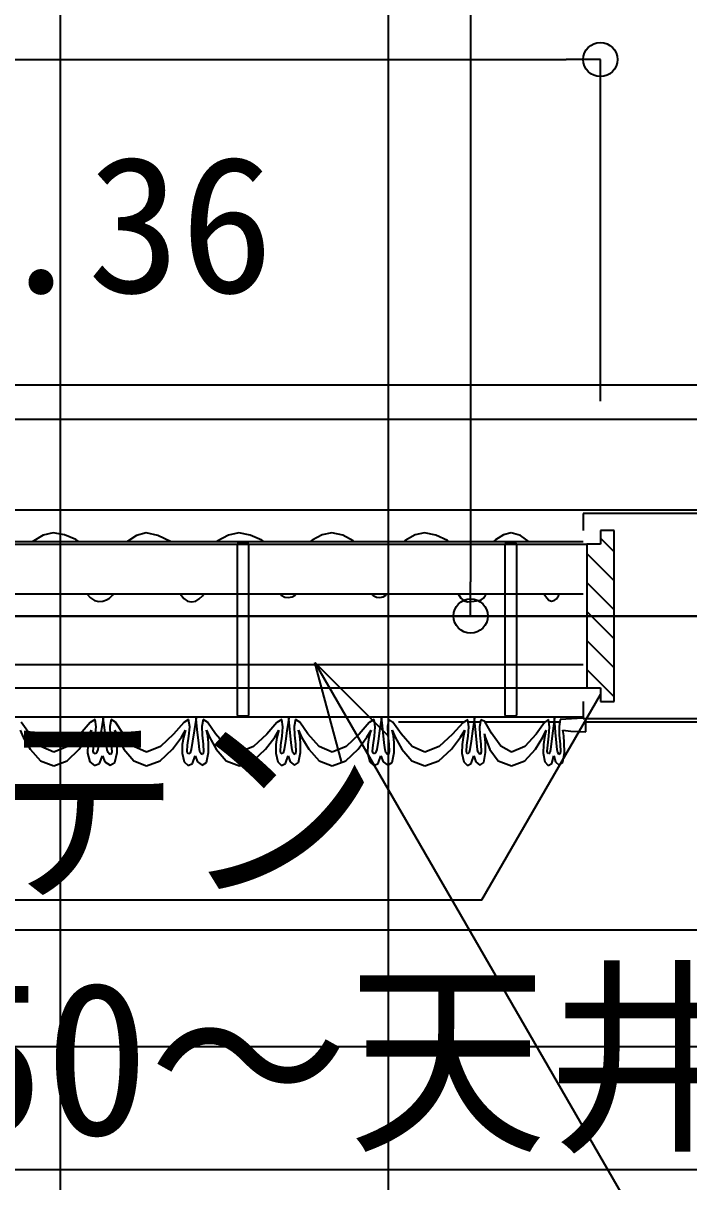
# Model space of a CAD drawing. Header units: metres. Extents: x 10861 to 26950, y 7268 to 22750.
# Drawn here: x 18388 to 18874, y 15141 to 15989 of the extents above; entities that cross this region are included whole.
import ezdxf

# ---------------------------------------------------------------- set-up
doc = ezdxf.new("R2010")
doc.units = ezdxf.units.M

msp = doc.modelspace()

# ---------------------------------------------------------------- linework, layer by layer
at = {"layer": 'GLID'}
for p, q in [((18414.73, 9325.01), (18414.73, 22205.01)), ((18654.73, 9325.01), (18654.73, 22205.01)), ((13514.73, 15698.97), (24358.08, 15698.97)), ((13514.73, 15555), (24358.08, 15555)), ((13953.36, 15325.54), (24358.08, 15325.54)), ((13801.7, 15240.08), (24358.08, 15240.08))]:
    msp.add_line(p, q, dxfattribs=at)
at = {"layer": 'WALL_NORMAL_1F'}
for p, q in [((19218.15, 15630), (18797.21, 15630)), ((18797.21, 15630), (18797.21, 15617.52)), ((18819.71, 15502.51), (18819.71, 15607.51)), ((18797.21, 15492.5), (18797.21, 15480)), ((18797.21, 15480), (19218.15, 15480))]:
    msp.add_line(p, q, dxfattribs=at)
at = {"layer": 'カタログ部品(室内装飾)_1F'}
for p, q in [((18402.12, 15614.06), (18394.01, 15609.35)), ((18409.58, 15615.98), (18402.12, 15614.06)), ((18417.79, 15614.4), (18409.58, 15615.98)), ((18426.04, 15610.88), (18417.79, 15614.4)), ((18470.44, 15614.03), (18463.29, 15609.35)), ((18477.47, 15615.98), (18470.44, 15614.03)), ((18486.12, 15614.02), (18477.47, 15615.98)), ((18495.84, 15609.35), (18486.12, 15614.02)), ((18537.79, 15614.15), (18529.41, 15609.71)), ((18545.37, 15615.98), (18537.79, 15614.15)), ((18553.68, 15614.22), (18545.37, 15615.98)), ((18562.19, 15610.39), (18553.68, 15614.22)), ((18606.16, 15614.4), (18598.85, 15610.57)), ((18613.26, 15615.98), (18606.16, 15614.4)), ((18621.22, 15614.09), (18613.26, 15615.98)), ((18628.93, 15609.97), (18621.22, 15614.09)), ((18674.15, 15614.33), (18667.05, 15610.3)), ((18681.15, 15615.98), (18674.15, 15614.33)), ((18689.42, 15614.18), (18681.15, 15615.98)), ((18697.82, 15610.18), (18689.42, 15614.18)), ((18738.76, 15614.48), (18732.96, 15610.82)), ((18744.51, 15615.98), (18738.76, 15614.48)), ((18751.21, 15613.82), (18744.51, 15615.98)), ((18797.21, 15609.35), (17901.45, 15609.35)), ((18428.47, 15609.35), (18426.04, 15610.88)), ((18529.41, 15609.71), (18528.91, 15609.35)), ((18544.01, 15607.47), (18543.97, 15607.15)), ((18543.97, 15607.15), (18543.97, 15482.96)), ((18544.1, 15607.74), (18544.01, 15607.47)), ((18544.24, 15607.92), (18544.1, 15607.74)), ((18544.4, 15607.98), (18544.24, 15607.92)), ((18552.25, 15607.98), (18544.4, 15607.98)), ((18552.41, 15607.92), (18552.25, 15607.98)), ((18552.55, 15607.74), (18552.41, 15607.92)), ((18552.64, 15607.47), (18552.55, 15607.74)), ((18552.68, 15607.15), (18552.64, 15607.47)), ((18552.68, 15482.98), (18552.68, 15607.15)), ((18563.88, 15609.35), (18562.19, 15610.39)), ((18598.85, 15610.57), (18597.17, 15609.35)), ((18629.74, 15609.35), (18628.93, 15609.97)), ((18667.05, 15610.3), (18665.88, 15609.35)), ((18699.04, 15609.35), (18697.82, 15610.18)), ((18732.96, 15610.82), (18731.31, 15609.35)), ((18739.85, 15607.47), (18739.81, 15607.15)), ((18739.81, 15607.15), (18739.81, 15482.96)), ((18739.94, 15607.74), (18739.85, 15607.47)), ((18740.08, 15607.92), (18739.94, 15607.74)), ((18740.24, 15607.98), (18740.08, 15607.92)), ((18748.1, 15607.98), (18740.24, 15607.98)), ((18748.25, 15607.92), (18748.1, 15607.98)), ((18748.39, 15607.74), (18748.25, 15607.92)), ((18748.48, 15607.47), (18748.39, 15607.74)), ((18748.52, 15607.15), (18748.48, 15607.47)), ((18748.52, 15482.96), (18748.52, 15607.15)), ((18757.64, 15609.35), (18751.21, 15613.82)), ((17901.45, 15571.35), (18797.21, 15571.35)), ((18434.11, 15571.35), (18436.85, 15568.27)), ((18436.85, 15568.27), (18439.74, 15566.39)), ((18439.74, 15566.39), (18442.73, 15565.67)), ((18442.73, 15565.67), (18445.9, 15565.98)), ((18445.9, 15565.98), (18448.37, 15566.8)), ((18448.37, 15566.8), (18450.65, 15568.18)), ((18450.65, 15568.18), (18452.81, 15570.26)), ((18452.81, 15570.26), (18453.6, 15571.35)), ((18502.43, 15571.35), (18505.02, 15567.95)), ((18505.02, 15567.95), (18507.79, 15565.96)), ((18507.79, 15565.96), (18510.7, 15565.35)), ((18510.7, 15565.35), (18513.79, 15565.98)), ((18513.79, 15565.98), (18516.38, 15567.49)), ((18516.38, 15567.49), (18518.66, 15569.88)), ((18518.66, 15569.88), (18519.65, 15571.35)), ((18575, 15571.35), (18576.14, 15570.25)), ((18576.14, 15570.25), (18578.8, 15568.8)), ((18578.8, 15568.8), (18581.68, 15568.48)), ((18581.68, 15568.48), (18584.19, 15569.03)), ((18584.19, 15569.03), (18586.49, 15570.31)), ((18586.49, 15570.31), (18587.52, 15571.35)), ((18641.95, 15571.35), (18643.5, 15569.93)), ((18643.5, 15569.93), (18645.87, 15568.75)), ((18645.87, 15568.75), (18648.44, 15568.48)), ((18648.44, 15568.48), (18650.73, 15568.98)), ((18650.73, 15568.98), (18652.83, 15570.19)), ((18652.83, 15570.19), (18654.05, 15571.35)), ((18705.74, 15571.35), (18707.59, 15567.99)), ((18707.59, 15567.99), (18710.05, 15566.02)), ((18710.05, 15566.02), (18712.49, 15565.42)), ((18712.49, 15565.42), (18714.94, 15565.6)), ((18714.94, 15565.6), (18717.47, 15565.98)), ((18717.47, 15565.98), (18720.89, 15566.25)), ((18720.89, 15566.25), (18722.56, 15566.83)), ((18722.56, 15566.83), (18724.24, 15568.19)), ((18724.24, 15568.19), (18725.61, 15570.21)), ((18725.61, 15570.21), (18726.13, 15571.35)), ((18768.4, 15571.35), (18770.46, 15568.3)), ((18770.46, 15568.3), (18772.13, 15566.62)), ((18772.13, 15566.62), (18774.04, 15565.98)), ((18774.04, 15565.98), (18775.95, 15566.41)), ((18775.95, 15566.41), (18777.64, 15567.68)), ((18777.64, 15567.68), (18779.18, 15569.78)), ((18779.18, 15569.78), (18779.94, 15571.35)), ((18797.21, 15519.35), (17901.45, 15519.35)), ((17901.45, 15481.35), (18797.21, 15481.35)), ((18440.07, 15479.26), (18436.44, 15477.05)), ((18440.93, 15474.05), (18440.07, 15479.26)), ((18446.13, 15480.35), (18444.47, 15470.9)), ((18446.55, 15476.81), (18446.13, 15480.35)), ((18451.96, 15479.19), (18450.87, 15474.11)), ((18455.03, 15477.28), (18451.96, 15479.19)), ((18508.57, 15479.26), (18504.93, 15477.05)), ((18509.34, 15474.05), (18508.57, 15479.26)), ((18513.97, 15480.35), (18512.49, 15470.9)), ((18514.34, 15476.81), (18513.97, 15480.35)), ((18519.16, 15479.19), (18518.19, 15474.11)), ((18522.24, 15477.28), (18519.16, 15479.19)), ((18543.97, 15482.96), (18544.01, 15482.59)), ((18544.01, 15482.59), (18544.1, 15482.27)), ((18544.1, 15482.27), (18544.23, 15482.06)), ((18544.23, 15482.06), (18544.4, 15481.98)), ((18544.4, 15481.98), (18552.26, 15481.98)), ((18552.26, 15481.98), (18552.42, 15482.06)), ((18552.42, 15482.06), (18552.55, 15482.27)), ((18552.55, 15482.27), (18552.64, 15482.58)), ((18552.64, 15482.58), (18552.68, 15482.98)), ((18576.78, 15479.26), (18573.13, 15477.05)), ((18577.49, 15474.05), (18576.78, 15479.26)), ((18581.83, 15480.35), (18581.37, 15477.2)), ((18582.18, 15476.81), (18581.83, 15480.35)), ((18586.7, 15479.19), (18585.79, 15474.11)), ((18589.78, 15477.28), (18586.7, 15479.19)), ((18644.31, 15479.26), (18640.68, 15477.05)), ((18645.08, 15474.05), (18644.31, 15479.26)), ((18649.73, 15480.35), (18648.25, 15470.9)), ((18650.11, 15476.81), (18649.73, 15480.35)), ((18654.95, 15479.19), (18653.97, 15474.11)), ((18658.03, 15477.28), (18654.95, 15479.19)), ((18712.74, 15479.14), (18709.09, 15476.94)), ((18713.42, 15473.97), (18712.74, 15479.14)), ((18717.57, 15480.22), (18716.24, 15470.85)), ((18717.9, 15476.71), (18717.57, 15480.22)), ((18722.22, 15479.08), (18721.35, 15474.03)), ((18725.11, 15477.76), (18722.22, 15479.08)), ((18739.81, 15482.96), (18739.85, 15482.58)), ((18739.85, 15482.58), (18739.94, 15482.27)), ((18739.94, 15482.27), (18740.07, 15482.06)), ((18740.07, 15482.06), (18740.25, 15481.98)), ((18740.25, 15481.98), (18748.08, 15481.98)), ((18748.08, 15481.98), (18748.25, 15482.06)), ((18748.25, 15482.06), (18748.39, 15482.27)), ((18748.39, 15482.27), (18748.48, 15482.58)), ((18748.48, 15482.58), (18748.52, 15482.96)), ((18771.82, 15479.26), (18768.92, 15477.05)), ((18772.43, 15474.05), (18771.82, 15479.26)), ((18776.12, 15480.35), (18774.94, 15470.9)), ((18776.42, 15476.81), (18776.12, 15480.35)), ((18780.26, 15479.19), (18779.48, 15474.11)), ((18792.63, 15480.01), (18780.26, 15479.19)), ((18797.21, 15480.25), (18792.63, 15480.01)), ((18799.1, 15470.35), (18799.1, 15480)), ((18385.28, 15471.47), (18387.54, 15466.47)), ((18392.15, 15468.88), (18386.11, 15477.28)), ((18436.44, 15477.05), (18429.28, 15468.66)), ((18434.62, 15466.45), (18437.48, 15471.45)), ((18436.84, 15469.84), (18435.74, 15466.22)), ((18437.48, 15471.45), (18436.84, 15469.84)), ((18440.3, 15467.23), (18440.93, 15474.05)), ((18444.47, 15470.9), (18443.17, 15463.58)), ((18447.39, 15469.84), (18446.55, 15476.81)), ((18448.32, 15462.31), (18447.39, 15469.84)), ((18450.87, 15474.11), (18451.14, 15467.82)), ((18455.04, 15470.28), (18454.62, 15471.51)), ((18454.62, 15471.51), (18456.62, 15466.45)), ((18460.69, 15468.88), (18455.03, 15477.28)), ((18455.7, 15467.33), (18455.04, 15470.28)), ((18504.93, 15477.05), (18497.55, 15468.66)), ((18503.23, 15466.46), (18506.26, 15471.45)), ((18505.68, 15469.83), (18504.71, 15466.21)), ((18506.26, 15471.45), (18505.68, 15469.83)), ((18508.77, 15467.23), (18509.34, 15474.05)), ((18512.49, 15470.9), (18511.33, 15463.58)), ((18515.09, 15469.84), (18514.34, 15476.81)), ((18515.91, 15462.31), (18515.09, 15469.84)), ((18518.19, 15474.11), (18518.42, 15467.82)), ((18521.9, 15470.27), (18521.52, 15471.51)), ((18521.52, 15471.51), (18523.71, 15466.46)), ((18522.49, 15467.32), (18521.9, 15470.27)), ((18528.15, 15468.88), (18522.24, 15477.28)), ((18573.13, 15477.05), (18565.64, 15468.66)), ((18571.5, 15466.47), (18574.61, 15471.45)), ((18574.07, 15469.82), (18573.16, 15466.21)), ((18574.61, 15471.45), (18574.07, 15469.82)), ((18576.97, 15467.23), (18577.49, 15474.05)), ((18580.45, 15470.9), (18579.36, 15463.58)), ((18581.37, 15477.2), (18580.45, 15470.9)), ((18582.88, 15469.84), (18582.18, 15476.81)), ((18583.66, 15462.31), (18582.88, 15469.84)), ((18585.79, 15474.11), (18586.01, 15467.82)), ((18588.91, 15471.51), (18591.2, 15466.47)), ((18589.27, 15470.26), (18588.91, 15471.51)), ((18589.82, 15467.31), (18589.27, 15470.26)), ((18595.82, 15468.88), (18589.78, 15477.28)), ((18640.68, 15477.05), (18633.31, 15468.66)), ((18638.97, 15466.46), (18641.99, 15471.45)), ((18641.42, 15469.83), (18640.44, 15466.21)), ((18641.99, 15471.45), (18641.42, 15469.83)), ((18644.52, 15467.23), (18645.08, 15474.05)), ((18648.25, 15470.9), (18647.09, 15463.58)), ((18650.86, 15469.84), (18650.11, 15476.81)), ((18651.69, 15462.31), (18650.86, 15469.84)), ((18653.97, 15474.11), (18654.21, 15467.82)), ((18657.7, 15470.27), (18657.32, 15471.51)), ((18657.32, 15471.51), (18659.51, 15466.46)), ((18658.3, 15467.32), (18657.7, 15470.27)), ((18663.94, 15468.88), (18658.03, 15477.28)), ((18709.09, 15476.94), (18701.53, 15468.59)), ((18707.51, 15466.42), (18710.67, 15471.39)), ((18710.67, 15471.39), (18710.15, 15469.77)), ((18712.92, 15467.2), (18713.42, 15473.97)), ((18716.24, 15470.85), (18715.21, 15463.57)), ((18718.57, 15469.79), (18717.9, 15476.71)), ((18719.31, 15462.31), (18718.57, 15469.79)), ((18721.35, 15474.03), (18721.56, 15467.79)), ((18730.11, 15469.34), (18725.11, 15477.76)), ((18768.92, 15477.05), (18762.82, 15468.66)), ((18767.57, 15466.43), (18769.98, 15471.45)), ((18769.52, 15469.81), (18768.74, 15466.2)), ((18769.98, 15471.45), (18769.52, 15469.81)), ((18771.98, 15467.23), (18772.43, 15474.05)), ((18774.94, 15470.9), (18774.02, 15463.58)), ((18777.01, 15469.84), (18776.42, 15476.81)), ((18777.67, 15462.31), (18777.01, 15469.84)), ((18779.48, 15474.11), (18779.67, 15467.82)), ((18782.45, 15470.25), (18782.14, 15471.51)), ((18782.14, 15471.51), (18784.1, 15471.29)), ((18782.92, 15467.3), (18782.45, 15470.25)), ((18784.1, 15471.29), (18788.15, 15470.89)), ((18788.15, 15470.89), (18793.44, 15470.52)), ((18793.44, 15470.52), (18799.1, 15470.35)), ((18387.54, 15466.47), (18392.69, 15457.58)), ((18400.33, 15459.68), (18392.15, 15468.88)), ((18429.28, 15468.66), (18419.96, 15459.6)), ((18428.41, 15457.58), (18434.62, 15466.45)), ((18435.74, 15466.22), (18434.81, 15461.01)), ((18439.22, 15460.63), (18440.3, 15467.23)), ((18443.17, 15463.58), (18442.06, 15457.36)), ((18449.02, 15457.06), (18448.32, 15462.31)), ((18451.14, 15467.82), (18451.89, 15461.33)), ((18451.89, 15461.33), (18452.26, 15455.63)), ((18456.27, 15462.36), (18455.7, 15467.33)), ((18456.4, 15455.08), (18456.27, 15462.36)), ((18456.62, 15466.45), (18461.27, 15457.57)), ((18468.43, 15459.68), (18460.69, 15468.88)), ((18497.55, 15468.66), (18487.97, 15459.6)), ((18496.72, 15457.59), (18503.23, 15466.46)), ((18504.71, 15466.21), (18503.88, 15461)), ((18507.81, 15460.63), (18508.77, 15467.23)), ((18511.33, 15463.58), (18510.34, 15457.36)), ((18516.53, 15457.08), (18515.91, 15462.31)), ((18518.42, 15467.82), (18519.09, 15461.33)), ((18519.09, 15461.33), (18519.42, 15455.63)), ((18522.99, 15462.36), (18522.49, 15467.32)), ((18523.11, 15455.08), (18522.99, 15462.36)), ((18523.71, 15466.46), (18528.7, 15457.58)), ((18536.18, 15459.68), (18528.15, 15468.88)), ((18565.64, 15468.66), (18555.93, 15459.6)), ((18564.83, 15457.6), (18571.5, 15466.47)), ((18573.16, 15466.21), (18572.38, 15461)), ((18576.07, 15460.63), (18576.97, 15467.23)), ((18579.36, 15463.58), (18578.44, 15457.36)), ((18584.24, 15457.06), (18583.66, 15462.31)), ((18586.01, 15467.82), (18586.64, 15461.33)), ((18586.64, 15461.33), (18586.94, 15455.63)), ((18590.29, 15462.35), (18589.82, 15467.31)), ((18590.4, 15455.08), (18590.29, 15462.35)), ((18591.2, 15466.47), (18596.36, 15457.58)), ((18604, 15459.68), (18595.82, 15468.88)), ((18633.31, 15468.66), (18623.75, 15459.6)), ((18632.48, 15457.59), (18638.97, 15466.46)), ((18640.44, 15466.21), (18639.6, 15461)), ((18643.55, 15460.63), (18644.52, 15467.23)), ((18647.09, 15463.58), (18646.09, 15457.36)), ((18652.32, 15457.06), (18651.69, 15462.31)), ((18654.21, 15467.82), (18654.88, 15461.33)), ((18654.88, 15461.33), (18655.21, 15455.63)), ((18658.8, 15462.36), (18658.3, 15467.32)), ((18658.92, 15455.08), (18658.8, 15462.36)), ((18659.51, 15466.46), (18664.49, 15457.58)), ((18671.97, 15459.68), (18663.94, 15468.88)), ((18701.53, 15468.59), (18691.75, 15459.57)), ((18700.74, 15457.57), (18707.51, 15466.42)), ((18709.28, 15466.18), (18708.54, 15461.02)), ((18710.15, 15469.77), (18709.28, 15466.18)), ((18712.06, 15460.65), (18712.92, 15467.2)), ((18715.21, 15463.57), (18714.32, 15457.4)), ((18719.87, 15457.1), (18719.31, 15462.31)), ((18721.56, 15467.79), (18722.16, 15461.34)), ((18722.16, 15461.34), (18722.45, 15455.68)), ((18725.21, 15467.28), (18724.93, 15468.81)), ((18724.93, 15468.81), (18725.49, 15466.32)), ((18725.65, 15462.36), (18725.21, 15467.28)), ((18725.49, 15466.32), (18728.79, 15457.47)), ((18725.76, 15455.13), (18725.65, 15462.36)), ((18736.81, 15459.86), (18730.11, 15469.34)), ((18762.82, 15468.66), (18754.47, 15459.6)), ((18762.19, 15457.56), (18767.57, 15466.43)), ((18768.74, 15466.2), (18768.08, 15461)), ((18771.22, 15460.63), (18771.98, 15467.23)), ((18774.02, 15463.58), (18773.23, 15457.36)), ((18778.17, 15457.06), (18777.67, 15462.31)), ((18779.67, 15467.82), (18780.2, 15461.33)), ((18780.2, 15461.33), (18780.46, 15455.63)), ((18783.31, 15462.35), (18782.92, 15467.3)), ((18783.4, 15455.08), (18783.31, 15462.35)), ((18392.69, 15457.58), (18400.28, 15449.12)), ((18409.86, 15455.35), (18400.33, 15459.68)), ((18419.96, 15459.6), (18409.86, 15455.35)), ((18419.83, 15449.12), (18428.41, 15457.58)), ((18434.81, 15461.01), (18434.65, 15454.59)), ((18434.65, 15454.59), (18436.39, 15448.28)), ((18438.75, 15456.11), (18439.22, 15460.63)), ((18439.22, 15454.69), (18438.75, 15456.11)), ((18440.17, 15454.22), (18439.22, 15454.69)), ((18441.24, 15455.01), (18440.17, 15454.22)), ((18442.06, 15457.36), (18441.24, 15455.01)), ((18449.67, 15455.24), (18449.02, 15457.06)), ((18450.74, 15453.93), (18449.67, 15455.24)), ((18451.77, 15453.82), (18450.74, 15453.93)), ((18452.26, 15455.63), (18451.77, 15453.82)), ((18454.68, 15447.75), (18456.4, 15455.08)), ((18461.27, 15457.57), (18468.38, 15449.12)), ((18477.75, 15455.35), (18468.43, 15459.68)), ((18487.97, 15459.6), (18477.75, 15455.35)), ((18487.85, 15449.13), (18496.72, 15457.59)), ((18503.88, 15461), (18503.74, 15454.59)), ((18503.74, 15454.59), (18505.29, 15448.28)), ((18507.39, 15456.11), (18507.81, 15460.63)), ((18507.81, 15454.69), (18507.39, 15456.11)), ((18508.66, 15454.22), (18507.81, 15454.69)), ((18509.61, 15455.01), (18508.66, 15454.22)), ((18510.34, 15457.36), (18509.61, 15455.01)), ((18517.11, 15455.24), (18516.53, 15457.08)), ((18518.07, 15453.93), (18517.11, 15455.24)), ((18518.98, 15453.82), (18518.07, 15453.93)), ((18519.42, 15455.63), (18518.98, 15453.82)), ((18521.58, 15447.75), (18523.11, 15455.08)), ((18528.7, 15457.58), (18536.13, 15449.12)), ((18545.64, 15455.35), (18536.18, 15459.68)), ((18555.93, 15459.6), (18545.64, 15455.35)), ((18555.81, 15449.13), (18564.83, 15457.6)), ((18572.38, 15461), (18572.25, 15454.59)), ((18572.25, 15454.59), (18573.7, 15448.28)), ((18575.67, 15456.11), (18576.07, 15460.63)), ((18576.07, 15454.69), (18575.67, 15456.11)), ((18576.86, 15454.22), (18576.07, 15454.69)), ((18577.75, 15455.01), (18576.86, 15454.22)), ((18578.44, 15457.36), (18577.75, 15455.01)), ((18584.78, 15455.24), (18584.24, 15457.06)), ((18585.68, 15453.93), (18584.78, 15455.24)), ((18586.53, 15453.82), (18585.68, 15453.93)), ((18586.94, 15455.63), (18586.53, 15453.82)), ((18588.97, 15447.75), (18590.4, 15455.08)), ((18596.36, 15457.58), (18603.95, 15449.12)), ((18613.53, 15455.35), (18604, 15459.68)), ((18623.75, 15459.6), (18613.53, 15455.35)), ((18623.63, 15449.13), (18632.48, 15457.59)), ((18639.6, 15461), (18639.47, 15454.59)), ((18639.47, 15454.59), (18641.02, 15448.28)), ((18643.13, 15456.11), (18643.55, 15460.63)), ((18643.55, 15454.69), (18643.13, 15456.11)), ((18644.4, 15454.22), (18643.55, 15454.69)), ((18645.35, 15455.01), (18644.4, 15454.22)), ((18646.09, 15457.36), (18645.35, 15455.01)), ((18652.9, 15455.24), (18652.32, 15457.06)), ((18653.86, 15453.93), (18652.9, 15455.24)), ((18654.77, 15453.82), (18653.86, 15453.93)), ((18655.21, 15455.63), (18654.77, 15453.82)), ((18657.38, 15447.75), (18658.92, 15455.08)), ((18664.49, 15457.58), (18671.92, 15449.12)), ((18681.43, 15455.35), (18671.97, 15459.68)), ((18691.75, 15459.57), (18681.43, 15455.35)), ((18691.63, 15449.12), (18700.74, 15457.57)), ((18708.54, 15461.02), (18708.42, 15454.65)), ((18708.42, 15454.65), (18709.8, 15448.39)), ((18711.68, 15456.16), (18712.06, 15460.65)), ((18712.06, 15454.74), (18711.68, 15456.16)), ((18712.82, 15454.28), (18712.06, 15454.74)), ((18713.66, 15455.07), (18712.82, 15454.28)), ((18714.32, 15457.4), (18713.66, 15455.07)), ((18720.39, 15455.3), (18719.87, 15457.1)), ((18721.25, 15453.99), (18720.39, 15455.3)), ((18722.06, 15453.88), (18721.25, 15453.99)), ((18722.45, 15455.68), (18722.06, 15453.88)), ((18724.39, 15447.85), (18725.76, 15455.13)), ((18728.79, 15457.47), (18734.97, 15449.08)), ((18744.79, 15455.35), (18736.81, 15459.86)), ((18754.47, 15459.6), (18744.79, 15455.35)), ((18754.41, 15449.12), (18762.19, 15457.56)), ((18768.08, 15461), (18767.98, 15454.59)), ((18767.98, 15454.59), (18769.21, 15448.28)), ((18770.88, 15456.11), (18771.22, 15460.63)), ((18771.22, 15454.69), (18770.88, 15456.11)), ((18771.89, 15454.22), (18771.22, 15454.69)), ((18772.65, 15455.01), (18771.89, 15454.22)), ((18773.23, 15457.36), (18772.65, 15455.01)), ((18778.63, 15455.24), (18778.17, 15457.06)), ((18779.39, 15453.93), (18778.63, 15455.24)), ((18780.11, 15453.82), (18779.39, 15453.93)), ((18780.46, 15455.63), (18780.11, 15453.82)), ((18782.18, 15447.75), (18783.4, 15455.08)), ((18400.28, 15449.12), (18409.86, 15445.35)), ((18409.86, 15445.35), (18419.83, 15449.12)), ((18436.39, 15448.28), (18439.71, 15445.61)), ((18439.71, 15445.61), (18443.31, 15447.11)), ((18443.31, 15447.11), (18445.56, 15452.61)), ((18445.56, 15452.61), (18447.38, 15448.29)), ((18447.38, 15448.29), (18451.12, 15445.9)), ((18451.12, 15445.9), (18454.68, 15447.75)), ((18468.38, 15449.12), (18477.75, 15445.35)), ((18477.75, 15445.35), (18487.85, 15449.13)), ((18505.29, 15448.28), (18508.25, 15445.61)), ((18508.25, 15445.61), (18511.45, 15447.11)), ((18511.45, 15447.11), (18513.45, 15452.61)), ((18513.45, 15452.61), (18515.08, 15448.29)), ((18515.08, 15448.29), (18518.41, 15445.9)), ((18518.41, 15445.9), (18521.58, 15447.75)), ((18536.13, 15449.12), (18545.64, 15445.35)), ((18545.64, 15445.35), (18555.81, 15449.13)), ((18573.7, 15448.28), (18576.48, 15445.61)), ((18576.48, 15445.61), (18579.48, 15447.11)), ((18579.48, 15447.11), (18581.35, 15452.61)), ((18581.35, 15452.61), (18582.88, 15448.29)), ((18582.88, 15448.29), (18586, 15445.9)), ((18586, 15445.9), (18588.97, 15447.75)), ((18603.95, 15449.12), (18613.53, 15445.35)), ((18613.53, 15445.35), (18623.63, 15449.13)), ((18641.02, 15448.28), (18643.99, 15445.61)), ((18643.99, 15445.61), (18647.21, 15447.11)), ((18647.21, 15447.11), (18649.22, 15452.61)), ((18649.22, 15452.61), (18650.85, 15448.29)), ((18650.85, 15448.29), (18654.2, 15445.9)), ((18654.2, 15445.9), (18657.38, 15447.75)), ((18671.92, 15449.12), (18681.43, 15445.35)), ((18681.43, 15445.35), (18691.63, 15449.12)), ((18709.8, 15448.39), (18712.45, 15445.73)), ((18712.45, 15445.73), (18715.32, 15447.23)), ((18715.32, 15447.23), (18717.11, 15452.68)), ((18717.11, 15452.68), (18718.57, 15448.39)), ((18718.57, 15448.39), (18721.55, 15446.02)), ((18721.55, 15446.02), (18724.39, 15447.85)), ((18734.97, 15449.08), (18744.79, 15445.35)), ((18744.79, 15445.35), (18754.41, 15449.12)), ((18769.21, 15448.28), (18771.57, 15445.61)), ((18771.57, 15445.61), (18774.12, 15447.11)), ((18774.12, 15447.11), (18775.71, 15452.61)), ((18775.71, 15452.61), (18777.01, 15448.29)), ((18777.01, 15448.29), (18779.66, 15445.9)), ((18779.66, 15445.9), (18782.18, 15447.75))]:
    msp.add_line(p, q, dxfattribs=at)
at = {"layer": 'データ 001_1F'}
for p, q in [((18714.79, 16230), (18714.79, 15580)), ((17924.7, 15962.15), (18784.7, 15962.15)), ((18809.7, 15962.15), (18784.7, 15962.15)), ((18809.7, 15712.15), (18809.7, 15962.15)), ((18809.7, 15962.15), (18809.7, 15962.15)), ((16859.7, 15724.09), (19193.06, 15724.09)), ((18809.7, 15712.15), (18809.7, 15712.15)), ((18714.79, 15555), (18714.79, 15580)), ((26390, 15555), (11602.5, 15555)), ((18964.79, 15555), (18714.79, 15555)), ((18714.79, 15555), (18714.79, 15555)), ((18620.34, 15448.49), (18600.92, 15520.93)), ((18600.92, 15520.93), (18653.96, 15467.9)), ((18600.92, 15520.93), (18906.95, 14990.89)), ((18723.11, 15347.5), (18809.71, 15497.5)), ((17986.31, 15347.5), (18723.11, 15347.5)), ((17118.14, 15150), (18934.62, 15150))]:
    msp.add_line(p, q, dxfattribs=at)
for centre in [(18809.7, 15962.15), (18714.79, 15555)]:
    msp.add_circle(centre, 12.5, dxfattribs=at)
at = {"layer": '建具(木製戸)_1F'}
for p, q in [((18819.71, 15617.51), (18809.71, 15617.51)), ((18809.71, 15617.51), (18809.71, 15607.51)), ((18819.71, 15607.51), (18819.71, 15617.51)), ((17889.71, 15607.51), (18799.71, 15607.51)), ((18799.71, 15607.51), (18799.71, 15502.51)), ((18809.71, 15607.51), (18799.71, 15607.51)), ((18819.71, 15602.03), (18809.71, 15612.03)), ((18819.71, 15502.51), (18819.71, 15607.51)), ((18819.71, 15580.81), (18799.71, 15600.81)), ((18819.71, 15559.6), (18799.71, 15579.6)), ((18819.71, 15538.39), (18799.71, 15558.39)), ((18819.71, 15517.17), (18799.71, 15537.17)), ((18819.71, 15495.96), (18799.71, 15515.96)), ((17889.71, 15502.51), (18799.71, 15502.51)), ((18799.71, 15502.51), (18809.71, 15502.51)), ((18809.71, 15502.51), (18809.71, 15492.51)), ((18819.71, 15492.51), (18819.71, 15502.51)), ((18809.71, 15492.51), (18819.71, 15492.51))]:
    msp.add_line(p, q, dxfattribs=at)
at = {"layer": '水平面_1F'}
for p, q in [((19172.7, 15632.5), (17233.44, 15632.5)), ((18662, 15477.5), (18710.03, 15477.5)), ((18712.95, 15477.5), (18717.19, 15477.5)), ((18717.83, 15477.5), (18721.95, 15477.5)), ((18725.26, 15477.5), (18769.52, 15477.5)), ((18772.03, 15477.5), (18775.77, 15477.5)), ((18776.36, 15477.5), (18780, 15477.5)), ((18799.1, 15477.5), (19172.7, 15477.5))]:
    msp.add_line(p, q, dxfattribs=at)

# ---------------------------------------------------------------- texts
at = {"layer": 'データ 001_1F'}
msp.add_text('2,383.36', height=100, dxfattribs=at).set_placement((18026.38, 15791.59))
for s, rotation, p in [('カーテン', 0, (18065.69, 15358.21)), ('欄間：開口F/L+2050～天井まで', -0.00003, (17142.05, 15175.47))]:
    msp.add_text(s, height=112, rotation=rotation, dxfattribs=at).set_placement(p)

doc.saveas('drawing.dxf')
